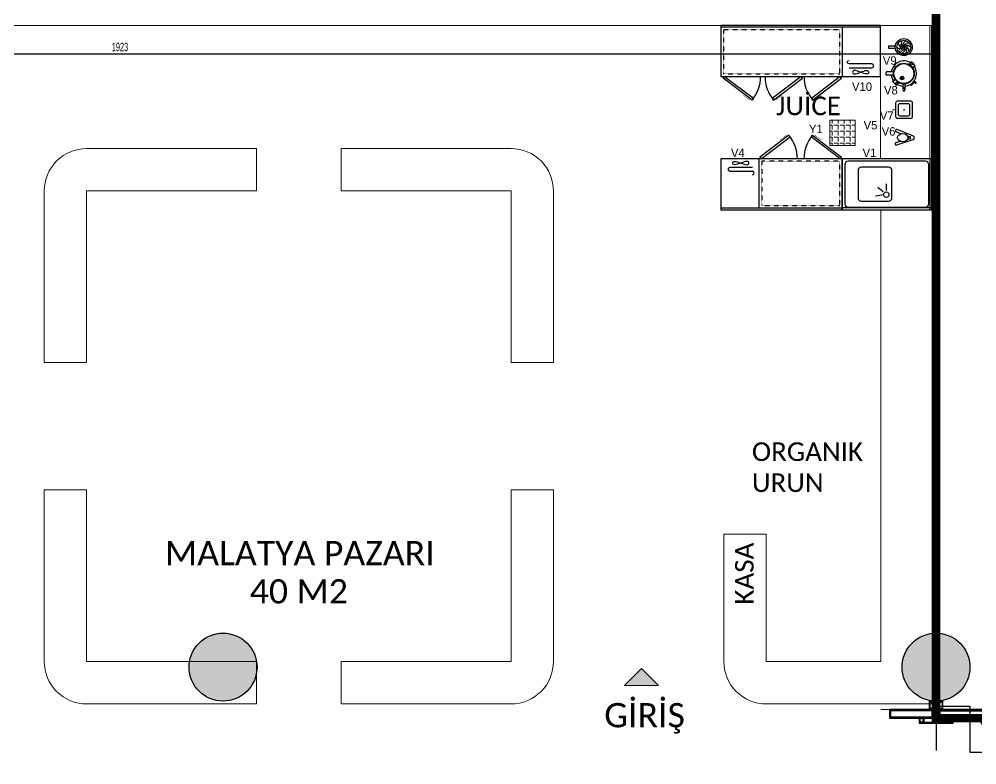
# Model space of a CAD drawing. Header units: centimetres. Extents: x -72470 to -43129, y -18750 to -16337.
# Drawn here: x -69830 to -68702, y -18067 to -17189 of the extents above; entities that cross this region are included whole.
import ezdxf

# ---------------------------------------------------------------- set-up
doc = ezdxf.new("R2010")
doc.units = ezdxf.units.CM
doc.header["$MEASUREMENT"] = 0
for name, pattern in [('CENTERX2', [4, 2.5, -0.5, 0.5, -0.5]), ('Dashed', [0.005644, 0.002822, -0.002822]), ('DUZ', [0]), ('HIDDEN', [9.525, 6.35, -3.175])]:
    doc.linetypes.add(name, pattern=pattern)
doc.layers.get('0').update_dxf_attribs({"linetype": 'DUZ', "lineweight": 0})
doc.layers.get('Defpoints').update_dxf_attribs({"lineweight": 0})
for name, color, linetype in [('002 Çizgi', 7, 'Continuous'), ('11-021_500-BLOK B-str_zemin_kat$0$2DKOLON', 4, 'Continuous'), ('11-021_500-BLOK B-str_zemin_kat$0$2DTARAMA1', 253, 'Continuous'), ('3XKO_0.10mm', 22, 'Continuous'), ('3XKO_DIMS_20', 6, 'Continuous'), ('3XKO_FINISH', 52, 'Continuous'), ('3XKO_GLASS', 161, 'Continuous'), ('3XKO_GRID', 253, 'CENTERX2'), ('3XKO_HATCH', 253, 'Continuous'), ('3XKO_METAL', 6, 'Continuous'), ('AREA_JLL', 242, 'Continuous'), ('S2000-002 Çizgi', 7, 'Continuous')]:
    doc.layers.add(name, color=color, linetype=linetype)
doc.layers.add('11-021_3001-BLOK_B_ZEMIN_KAT$0$2DALANNET', color=1, linetype='Continuous', plot=False)
doc.layers.add('M-OLCU-IC', color=155, linetype='Continuous', lineweight=0)
doc.layers.add('TEFRIS', color=30, linetype='Continuous', lineweight=9)
doc.styles.add('ARIAL', font='arial.ttf', dxfattribs={"width": 0.6})
doc.styles.get("Standard").update_dxf_attribs({"font": 'candara.ttf'})
doc.styles.add('TAKSİM', font='GOTHIC.TTF', dxfattribs={"height": 20})
doc.dimstyles.new('E_100', dxfattribs={"dimtxt": 10, "dimasz": 10, "dimexe": 5, "dimexo": 30, "dimgap": 3, "dimtad": 1, "dimtoh": 1, "dimdec": 0, "dimzin": 12, "dimdsep": 46, "dimtxsty": 'ARIAL', "dimblk": 'OBLIQUE', "dimcen": 5, "dimdle": 1, "dimclrt": 256, "dimadec": 0, "dimazin": 3, "dimtfac": 1, "dimtdec": 0, "dimtofl": 0, "dimtmove": 2, "dimatfit": 3, "dimldrblk": 'OBLIQUE', "dimfxl": 5, "dimtolj": 1, "dimtzin": 0, "dimarcsym": 0})

# ---------------------------------------------------------------- blocks, each defined once
blk = doc.blocks.new('alcipanel tavan pr')
at = {"layer": '3XKO_HATCH'}
h = blk.add_hatch(dxfattribs=at)
h.set_pattern_fill('STEEL', color=256, scale=0.001)
h.set_pattern_definition([(45, (-68.773278, -5.1160166), (-0.00224506403, 0.00224506403), []), (45, (-68.773278, -5.114429), (-0.00224506403, 0.00224506403), [])])
h.paths.add_polyline_path([(0.015, -0.04), (0.015, -0.045), (0.02, -0.045), (0.02, -0.005), (-0.02, -0.005), (-0.02, -0.045), (-0.015, -0.045), (-0.015, -0.04), (-0.01, -0.04), (-0.01, -0.05), (-0.025, -0.05), (-0.025, 0), (0.025, 0), (0.025, -0.05), (0.01, -0.05), (0.01, -0.04)])
at = {"layer": '3XKO_METAL'}
blk.add_lwpolyline([(0.015, -0.04), (0.015, -0.045), (0.02, -0.045), (0.02, -0.005), (-0.02, -0.005), (-0.02, -0.045), (-0.015, -0.045), (-0.015, -0.04), (-0.01, -0.04), (-0.01, -0.05), (-0.025, -0.05), (-0.025, 0), (0.025, 0), (0.025, -0.05), (0.01, -0.05), (0.01, -0.04)], close=True, dxfattribs=at)
blk = doc.blocks.new('bazaar cumba')
at = {"layer": '3XKO_HATCH'}
h = blk.add_hatch(dxfattribs=at)
h.set_pattern_fill('DOLMIT', color=256, scale=0.0017, angle=90)
h.set_pattern_definition([(90, (-3.15812, 0.36), (-0.010795, -2e-15), []), (135, (-3.15812, 0.36), (-0.02159, -0.02159), [0.015266, -0.030533])])
h.paths.add_polyline_path([(-3.188, 0.34), (-3.188, 0.382), (-3.168, 0.382), (-3.168, 0.398), (-3.188, 0.398), (-3.188, 0.44), (-3.128, 0.44), (-3.128, 0.398), (-3.148, 0.398), (-3.148, 0.382), (-3.128, 0.382), (-3.128, 0.34)])
h = blk.add_hatch(dxfattribs=at)
h.set_pattern_fill('DOLMIT', color=256, scale=0.0017, angle=90)
h.set_pattern_definition([(90, (-2.19188, 0.36), (-0.010795, -2e-15), []), (135, (-2.19188, 0.36), (-0.02159, -0.02159), [0.015266, -0.030533])])
h.paths.add_polyline_path([(-2.222, 0.34), (-2.222, 0.382), (-2.202, 0.382), (-2.202, 0.398), (-2.222, 0.398), (-2.222, 0.44), (-2.162, 0.44), (-2.162, 0.398), (-2.182, 0.398), (-2.182, 0.382), (-2.162, 0.382), (-2.162, 0.34)])
h = blk.add_hatch(dxfattribs=at)
h.set_pattern_fill('DOLMIT', color=256, scale=0.0017, angle=150)
h.set_pattern_definition([(150, (-3.550718, -0.048038), (-0.0053975, -0.0093487), []), (195, (-3.550718, -0.04804), (0.0079025, -0.0294925), [0.015266, -0.030533])])
h.paths.add_polyline_path([(-3.533, -0.058), (-3.62, -0.008), (-3.6, 0.027), (-3.564, 0.006), (-3.574, -0.012), (-3.56, -0.02), (-3.55, -0.002), (-3.513, -0.023)])
h = blk.add_hatch(dxfattribs=at)
h.set_pattern_fill('DOLMIT', color=256, scale=0.0017, angle=150)
h.set_pattern_definition([(150, (-4.097598, -0.048038), (-0.0053975, -0.009348744), []), (195, (-4.097598, -0.04804), (0.0079025, -0.02949247), [0.01526644, -0.03053287])])
h.paths.add_polyline_path([(-1.817, -0.058), (-1.73, -0.008), (-1.75, 0.027), (-1.786, 0.006), (-1.776, -0.012), (-1.79, -0.02), (-1.8, -0.002), (-1.837, -0.023)])
at = {"layer": '3XKO_0.10mm'}
for points in [[(-3.188, 0.34), (-3.188, 0.382), (-3.168, 0.382), (-3.168, 0.398), (-3.188, 0.398), (-3.188, 0.44), (-3.128, 0.44), (-3.128, 0.398), (-3.148, 0.398), (-3.148, 0.382), (-3.128, 0.382), (-3.128, 0.34)], [(-2.222, 0.34), (-2.222, 0.382), (-2.202, 0.382), (-2.202, 0.398), (-2.222, 0.398), (-2.222, 0.44), (-2.162, 0.44), (-2.162, 0.398), (-2.182, 0.398), (-2.182, 0.382), (-2.162, 0.382), (-2.162, 0.34)], [(-3.533, -0.058), (-3.62, -0.008), (-3.6, 0.027), (-3.564, 0.006), (-3.574, -0.012), (-3.56, -0.02), (-3.55, -0.002), (-3.513, -0.023)], [(-1.817, -0.058), (-1.73, -0.008), (-1.75, 0.027), (-1.786, 0.006), (-1.776, -0.012), (-1.79, -0.02), (-1.8, -0.002), (-1.837, -0.023)]]:
    blk.add_lwpolyline(points, close=True, dxfattribs=at)
at = {"layer": '3XKO_FINISH'}
blk.add_lwpolyline([(-4.15, -0.16), (-3.592, -0.16), (-3.361, 0.24, -0.267949), (-3.188, 0.34), (-2.162, 0.34, -0.267949), (-1.989, 0.24), (-1.758, -0.16), (-1.65, -0.16), (-1.65, -0.06), (-1.7, -0.06), (-1.902, 0.29, 0.267949), (-2.162, 0.44), (-3.188, 0.44, 0.267949), (-3.448, 0.29), (-3.65, -0.06), (-4.15, -0.06)], format="xyb", dxfattribs=at)
for points in [[(-4.2, 0), (-4, 0), (-4, -0.06), (-4.01, -0.06), (-4.01, -0.01), (-4.2, -0.01)], [(0, -0.01), (-0.19, -0.01), (-0.19, -0.06), (-0.2, -0.06), (-0.2, 0), (0, 0)], [(-4.15, -0.075), (-3.641, -0.075), (-3.607, -0.016)], [(-4.15, -0.145), (-3.601, -0.145), (-3.546, -0.051)], [(-1.804, -0.051), (-1.749, -0.145), (-1.665, -0.145), (-1.665, -0.075), (-1.709, -0.075), (-1.743, -0.016)], [(-0.05, -0.16), (-0.55, -0.16), (-0.55, -0.06), (-0.05, -0.06)], [(-0.05, -0.145), (-0.535, -0.145), (-0.535, -0.075), (-0.05, -0.075)]]:
    blk.add_lwpolyline(points, dxfattribs=at)
at = {"layer": '3XKO_GLASS', "linetype": 'HIDDEN'}
for p, q in [((0, -0.06), (-4.2, -0.06)), ((0, -0.16), (-4.2, -0.16))]:
    blk.add_line(p, q, dxfattribs=at)
at = {"layer": '3XKO_GLASS'}
for points in [[(-3.574, -0.012), (-3.567, -0.016), (-3.405, 0.265, -0.267949), (-3.188, 0.39), (-3.168, 0.39), (-3.168, 0.398), (-3.188, 0.398, 0.267949), (-3.412, 0.269)], [(-3.567, -0.016), (-3.56, -0.02), (-3.398, 0.261, -0.267949), (-3.188, 0.382), (-3.168, 0.382), (-3.168, 0.39), (-3.188, 0.39, 0.267949), (-3.405, 0.265)], [(-1.945, 0.265), (-1.783, -0.016), (-1.776, -0.012), (-1.938, 0.269, 0.267949), (-2.162, 0.398), (-2.182, 0.398), (-2.182, 0.39), (-2.162, 0.39, -0.267949)], [(-1.952, 0.261), (-1.79, -0.02), (-1.783, -0.016), (-1.945, 0.265, 0.267949), (-2.162, 0.39), (-2.182, 0.39), (-2.182, 0.382), (-2.162, 0.382, -0.267949)]]:
    blk.add_lwpolyline(points, format="xyb", close=True, dxfattribs=at)
for points in [[(-3.148, 0.39), (-2.202, 0.39), (-2.202, 0.398), (-3.148, 0.398)], [(-3.148, 0.382), (-2.202, 0.382), (-2.202, 0.39), (-3.148, 0.39)]]:
    blk.add_lwpolyline(points, close=True, dxfattribs=at)
blk.add_lwpolyline([(-0.55, -0.06), (-0.55, -1.16), (-0.575, -1.16), (-0.575, -0.06), (-0.55, -0.06)], dxfattribs=at)
blk.add_arc((-0.55, -0.06), 1.1, 180, 270, dxfattribs=at)
at = {"layer": '3XKO_GRID'}
for p, q in [((-4.2, -1.498), (-4.2, 0.321)), ((0, -1.498), (0, 0.321))]:
    blk.add_line(p, q, dxfattribs=at)
at = {"rotation": 180}
blk.add_blockref('alcipanel tavan pr', (-4.03, -0.06), dxfattribs=at)
at = {"xscale": -1, "rotation": 180}
blk.add_blockref('alcipanel tavan pr', (-0.17, -0.06), dxfattribs=at)
blk = doc.blocks.new('A$C356202D9')
at = {"layer": '002 Çizgi', "color": 7}
blk.add_line((0, 2), (188, 2), dxfattribs=at)
for points in [[(80, 87.8), (45.9, 62), (47.4, 60), (81.5, 85.8)], [(125.9, 87.8), (91.8, 62), (93.4, 60), (127.5, 85.8)], [(151.3, 87.7), (185.5, 62.1), (184, 60), (149.8, 85.6)], [(0, 60), (0, 0), (188, 0), (188, 60)], [(16.4, 57), (17.9, 56.8), (19.6, 56.3), (21.5, 55.7), (23.4, 55), (25.4, 54.2), (27.2, 53.6), (28.9, 53.1), (30.4, 53), (31.5, 53.1), (32.3, 53.6), (32.8, 54.2), (33, 55), (32.8, 55.7), (32.3, 56.3), (31.5, 56.8), (30.4, 57), (28.9, 56.8), (27.2, 56.3), (25.4, 55.7), (23.4, 55), (21.5, 54.2), (19.6, 53.6), (17.9, 53.1), (16.4, 53), (15.3, 53.1), (14.5, 53.6), (14, 54.2), (13.8, 55), (14, 55.7), (14.5, 56.3), (15.3, 56.8)]]:
    blk.add_lwpolyline(points, close=True, dxfattribs=at)
at = {"layer": '002 Çizgi', "color": 7, "const_width": 0.427}
for points in [[(77.7, 86.1), (76.7, 87.4), (71.1, 83.2), (69.6, 82.1)], [(123.7, 86.1), (122.7, 87.4), (117.1, 83.2), (115.6, 82.1)], [(153.6, 86), (154.6, 87.3), (160.2, 83.1), (161.7, 82)]]:
    blk.add_lwpolyline(points, dxfattribs=at)
at = {"layer": '002 Çizgi', "color": 7}
blk.add_lwpolyline([(45, 2), (45, 60)], dxfattribs=at)
at = {"layer": '002 Çizgi', "color": 7, "linetype": 'Dashed'}
blk.add_lwpolyline([(48, 5), (185, 5), (185, 57), (48, 57)], close=True, dxfattribs=at)
at = {"layer": '002 Çizgi', "color": 7}
for points in [[(37, 49.7), (10.3, 49.7, 1), (10.3, 45.3)], [(10.3, 45.3), (37, 45.3, -1), (37, 41)]]:
    blk.add_lwpolyline(points, format="xyb", dxfattribs=at)
for centre, start, end in [((47.4, 60), 0, 40.5092), ((93.4, 60), 0, 40.5092), ((184, 60), 139.755, 180)]:
    blk.add_arc(centre, 42.7, start, end, dxfattribs=at)
blk = doc.blocks.new('A$C0D0247C1')
at = {"layer": 'S2000-002 Çizgi'}
for points in [[(2, 0), (18, 0, 0.414214), (20, 2), (20, 18, 0.414214), (18, 20), (2, 20, 0.414214), (0, 18), (0, 2, 0.414214)], [(5, 3), (15, 3, 0.414214), (17, 5), (17, 15, 0.414214), (15, 17), (5, 17, 0.414214), (3, 15), (3, 5, 0.414214)]]:
    blk.add_lwpolyline(points, format="xyb", close=True, dxfattribs=at)
at = {"layer": 'S2000-002 Çizgi', "const_width": 1}
blk.add_lwpolyline([(9.5, 10.1, 1), (10.5, 10.1, 1)], format="xyb", close=True, dxfattribs=at)
blk.add_lwpolyline([(20, 10), (23.9, 10)], dxfattribs=at)
blk = doc.blocks.new('A$C2B7B2AEF')
at = {"layer": 'S2000-002 Çizgi'}
for p, q in [((7.9, 31.5), (5.1, 34.2)), ((8.5, 31.8), (5.6, 34.6)), ((23.4, 33.5), (25.1, 35.8)), ((24.4, 32.7), (26.1, 35)), ((26.1, 35.4), (25.6, 35.8)), ((1.5, 29.6), (1.2, 29.9)), ((2.5, 30.7), (1.5, 29.6)), ((4.4, 29.1), (3.4, 27.8)), ((4, 27.2), (3.4, 27.8)), ((25.7, 31.4), (26.7, 32.2)), ((27.6, 28.9), (28.7, 29.7)), ((25.3, 13.5), (26.3, 14.8)), ((25.6, 15.4), (26.3, 14.8)), ((27.1, 22.6), (33.7, 22.6)), ((27.1, 20), (33.7, 20)), ((27.2, 11.9), (28.1, 13)), ((28.1, 13), (28.5, 12.6)), ((12.9, 9.1), (12.9, 1.3)), ((14.2, 0), (15.5, 0)), ((16.8, 9.1), (16.8, 1.3)), ((21.2, 10.7), (24.1, 8)), ((21.8, 11.1), (24.6, 8.4))]:
    blk.add_line(p, q, dxfattribs=at)
for centre, radius in [((3.5, 30), 1.28), ((14.8, 21.3), 12.3), ((14.8, 21.3), 11.7), ((20, 19.2), 2.18), ((20, 19.2), 0.896), ((26.1, 12.6), 1.28)]:
    blk.add_circle(centre, radius, dxfattribs=at)
for centre, radius, start, end in [((14.8, 21.3), 16.2, 124.8183, 147.6606), ((14.8, 21.3), 14.9, 4.9348, 123.8208), ((25.4, 35.6), 0.32, 52.57, 142.57), ((25.9, 35.2), 0.32, 322.57, 52.57), ((14.8, 21.3), 14.9, 146.7276, 262.5863), ((14.8, 21.3), 16.2, 31.2104, 42.5747), ((14.8, 21.3), 16.2, 304.8183, 327.6606), ((14.8, 21.3), 14.9, 326.7276, 355.0652), ((32.3, 21.3), 0.64, 129.4184, 230.5816), ((34.2, 19), 3.62, 98.2247, 129.4184), ((34.2, 23.6), 3.62, 230.5816, 261.7753), ((33.2, 19), 3.62, 50.5816, 81.7753), ((33.2, 23.6), 3.62, 278.2247, 309.4184), ((35.1, 21.3), 0.64, 309.4184, 50.5816), ((14.2, 1.3), 1.28, 180, 270), ((15.5, 1.3), 1.28, 270, 0), ((14.8, 21.3), 14.9, 277.4137, 303.8208)]:
    blk.add_arc(centre, radius, start, end, dxfattribs=at)
blk = doc.blocks.new('A$C7D36761A')
at = {"layer": 'S2000-002 Çizgi'}
for points in [[(0, 20.5), (6.6, 1.2, 0.691141), (10.4, 1.1), (18.3, 20.3)], [(2.8, 21.4), (4.5, 16.8, 0.691141)]]:
    blk.add_lwpolyline(points, format="xyb", dxfattribs=at)
for points in [[(13.1, 15.7), (15.5, 21.4)], [(7.1, 7.7), (7.1, 4.4)], [(7.1, 4.4), (10.1, 4.4)], [(10.1, 7.7), (10.1, 4.4)]]:
    blk.add_lwpolyline(points, dxfattribs=at)
for centre, start, end in [((1.4, 21), 18.9768, 198.9768), ((16.9, 20.9), 337.5765, 157.5765)]:
    blk.add_arc(centre, 1.5, start, end, dxfattribs=at)
blk.add_ellipse((8.6, 13.6), major_axis=(0, -6.18), ratio=0.781319, dxfattribs=at)
blk = doc.blocks.new('A$C4AF1199D')
at = {"layer": 'S2000-002 Çizgi'}
for points in [[(5.4, 24.6), (5.8, 20)], [(10.2, 26.1), (7.8, 22.2)], [(14.9, 24.5), (10.7, 22.7)], [(2.3, 15.6), (6.8, 14.5)], [(2.4, 20.6), (5.4, 17.1)], [(5.2, 11.5), (9.5, 13.3)], [(6.3, 18), (13.8, 18)], [(12.6, 19.9), (7.1, 15.7)], [(7.7, 21), (12.4, 15.2)], [(10.2, 21.2), (10, 14.2)], [(10, 9.9), (12.4, 13.8)], [(17.8, 20.4), (13.4, 21.5)], [(14.8, 11.4), (14.4, 16)], [(17.8, 15.4), (14.8, 18.9)]]:
    blk.add_lwpolyline(points, dxfattribs=at)
blk.add_lwpolyline([(8.8, 0), (11.3, 0), (11.3, 8), (8.8, 8)], close=True, dxfattribs=at)
for radius in [10, 8.12, 3.75]:
    blk.add_circle((10, 18), radius, dxfattribs=at)
blk = doc.blocks.new('_OBLIQUE')
at = {"layer": 'M-OLCU-IC', "linetype": 'ByBlock'}
for p, q in [((-0.5, -0.5), (0.5, 0.5)), ((0, 0), (0, 0))]:
    blk.add_line(p, q, dxfattribs=at)
blk = doc.blocks.new('*D99')
at = {"color": 0, "linetype": 'Continuous', "lineweight": -2, "transparency": 16777216}
for p, q in [((-70672.8, -17226.7), (-70672.8, -17234.9)), ((-68749.8, -17226.7), (-68749.8, -17234.9)), ((-70673.8, -17229.9), (-68748.8, -17229.9))]:
    blk.add_line(p, q, dxfattribs=at)
at = {"layer": 'Defpoints', "color": 0, "linetype": 'Continuous', "transparency": 16777216}
for p in [(-70672.8, -17196.7), (-68749.8, -17196.7), (-68749.8, -17229.9)]:
    blk.add_point(p, dxfattribs=at)
at = {"color": 0, "linetype": 'Continuous', "lineweight": -2, "transparency": 16777216, "xscale": 10, "yscale": 10, "zscale": 10, "rotation": 180}
blk.add_blockref('_OBLIQUE', (-70672.8, -17229.9), dxfattribs=at)
at = {"color": 0, "linetype": 'Continuous', "lineweight": -2, "transparency": 16777216, "xscale": 10, "yscale": 10, "zscale": 10}
blk.add_blockref('_OBLIQUE', (-68749.8, -17229.9), dxfattribs=at)
at = {"linetype": 'Continuous', "transparency": 16777216, "insert": (-69711.3, -17221.8), "char_height": 10, "attachment_point": 5, "style": 'ARIAL'}
blk.add_mtext('\\A1;1923', dxfattribs=at)
blk = doc.blocks.new('143-60')
at = {"layer": '002 Çizgi', "color": 7}
for p, q in [((19.6, -102.3), (19.6, 40.7)), ((-28, -65.3), (-28, -91.9)), ((-23.7, -91.9), (-23.7, -65.3)), ((-35.2, -70.7), (-35.3, -71.9)), ((-35.3, -71.9), (-35.2, -73.3)), ((-34.7, -69.9), (-35.2, -70.7)), ((-35.2, -73.3), (-34.7, -75.1)), ((-34.1, -69.4), (-34.7, -69.9)), ((-34.7, -75.1), (-34.1, -76.9)), ((-33.3, -69.3), (-34.1, -69.4)), ((-34.1, -76.9), (-33.3, -78.9)), ((-34.1, -80.8), (-33.3, -78.9)), ((-32.6, -69.4), (-33.3, -69.3)), ((-33.3, -78.9), (-32.6, -76.9)), ((-33.3, -78.9), (-32.6, -80.8)), ((-32, -69.9), (-32.6, -69.4)), ((-32.6, -76.9), (-32, -75.1)), ((-31.5, -70.7), (-32, -69.9)), ((-32, -75.1), (-31.5, -73.3)), ((-31.3, -71.9), (-31.5, -70.7)), ((-31.5, -73.3), (-31.3, -71.9)), ((-35.3, -85.8), (-35.2, -84.4)), ((-35.2, -87), (-35.3, -85.8)), ((-35.2, -84.4), (-34.7, -82.7)), ((-34.7, -87.8), (-35.2, -87)), ((-34.7, -82.7), (-34.1, -80.8)), ((-34.1, -88.3), (-34.7, -87.8)), ((-33.3, -88.4), (-34.1, -88.3)), ((-32.6, -88.3), (-33.3, -88.4)), ((-32.6, -80.8), (-32, -82.7)), ((-32, -87.8), (-32.6, -88.3)), ((-32, -82.7), (-31.5, -84.4)), ((-31.5, -87), (-32, -87.8)), ((-31.5, -84.4), (-31.3, -85.8)), ((-31.3, -85.8), (-31.5, -87))]:
    blk.add_line(p, q, dxfattribs=at)
for points in [[(-66.2, 5.5), (-40.4, 39.6), (-38.4, 38.1), (-64.1, 4)], [(-38.4, -102.3), (21.6, -102.3), (21.6, 40.7), (-38.4, 40.7)], [(-66.2, -22.3), (-40.4, -56.4), (-38.4, -54.9), (-64.1, -20.8)]]:
    blk.add_lwpolyline(points, close=True, dxfattribs=at)
at = {"layer": '002 Çizgi', "color": 7, "linetype": 'Dashed'}
blk.add_lwpolyline([(16.6, -54.3), (16.6, 37.7), (-35.4, 37.7), (-35.4, -54.3)], close=True, dxfattribs=at)
at = {"layer": '002 Çizgi', "color": 7, "const_width": 0.427}
for points in [[(-64.5, 7.8), (-65.8, 8.8), (-61.5, 14.4), (-60.5, 15.8)], [(-64.5, -24.6), (-65.8, -25.6), (-61.5, -31.2), (-60.5, -32.6)]]:
    blk.add_lwpolyline(points, dxfattribs=at)
at = {"layer": '002 Çizgi', "color": 7}
blk.add_lwpolyline([(19.6, -57.3), (-38.4, -57.3)], dxfattribs=at)
for centre, radius, start, end in [((-38.4, 38.1), 42.7, 229.4908, 270), ((-38.4, -54.9), 42.7, 90, 130.5092), ((-21.5, -65.3), 2.17, 0, 180), ((-25.9, -91.9), 2.17, 180, 0)]:
    blk.add_arc(centre, radius, start, end, dxfattribs=at)

msp = doc.modelspace()

# ---------------------------------------------------------------- hatches: boundary and pattern name
at = {"layer": '11-021_500-BLOK B-str_zemin_kat$0$2DTARAMA1'}
h = msp.add_hatch(dxfattribs=at)
h.set_pattern_fill('ANSI33', color=256, scale=100)
h.set_pattern_definition([(45, (-428811.097, -192582.577), (-17.6776695, 17.6776695), []), (45, (-428793.42, -192582.577), (-17.6776695, 17.6776695), [12.5, -6.25])])
edge = h.paths.add_edge_path()
edge.add_arc((-68749.8, -17111.8), 40, 0, 360)
edge = h.paths.add_edge_path()
edge.add_arc((-69589.8, -17111.8), 40, 0, 360)
edge = h.paths.add_edge_path()
edge.add_arc((-70429.8, -17111.8), 40, 0, 360)
edge = h.paths.add_edge_path()
edge.add_arc((-71269.8, -17111.8), 40, 0, 360)
h.paths.add_polyline_path([(-70137.3, -16946.1), (-69963.5, -16946.1), (-69963.5, -16900.2), (-70137.3, -16900.2)], flags=9)
h.paths.add_polyline_path([(-69284.1, -16946.2), (-69110.3, -16946.2), (-69110.3, -16900.2), (-69284.1, -16900.2)], flags=9)
h.paths.add_polyline_path([(-70977.3, -16946.2), (-70822.2, -16946.2), (-70822.2, -16900.2), (-70977.3, -16900.2)], flags=9)
edge = h.paths.add_edge_path()
edge.add_arc((-72109.8, -17111.8), 40, 0, 360)
edge = h.paths.add_edge_path()
edge.add_arc((-70429.8, -17951.8), 40, 0, 360)
edge = h.paths.add_edge_path()
edge.add_arc((-69589.8, -17951.8), 40, 0, 360)
edge = h.paths.add_edge_path()
edge.add_arc((-68749.8, -17951.8), 40, 0, 360)
at = {"layer": 'TEFRIS', "linetype": 'Continuous'}
h = msp.add_hatch(dxfattribs=at)
h.set_pattern_fill('ANGLE', color=0, angle=-180)
h.set_pattern_definition([(180, (-60531.899, -20059.0055), (-1e-12, -6.985), [5.08, -1.905]), (270, (-60531.899, -20059.0055), (6.985, -1e-12), [5.08, -1.905])])
h.paths.add_polyline_path([(-68845.1, -17307.9), (-68875.1, -17307.9), (-68875.1, -17337.9), (-68845.1, -17337.9)])
h = msp.add_hatch(color=0, dxfattribs=at)
h.dxf.hatch_style = 1
h.set_gradient(color1=(255, 0, 0), color2=(255, 255, 0), tint=1)
h.paths.add_polyline_path([(-69096.7, -17953.3), (-69116.7, -17973.3), (-69076.7, -17973.3)])

# ---------------------------------------------------------------- linework, layer by layer
at = {"layer": '11-021_3001-BLOK_B_ZEMIN_KAT$0$2DALANNET'}
msp.add_lwpolyline([(-68709.8, -17997.9), (-68709.8, -18051.8), (-68329.8, -18051.8), (-68329.8, -16661.8), (-68749.8, -16661.8), (-68749.8, -17997.9)], close=True, dxfattribs=at)
at = {"layer": '11-021_500-BLOK B-str_zemin_kat$0$2DKOLON', "linetype": 'Continuous'}
for centre in [(-69589.8, -17951.8), (-68749.8, -17951.8)]:
    msp.add_circle(centre, 40, dxfattribs=at)
at = {"layer": '3XKO_FINISH'}
for points in [[(-68754.8, -18001.8), (-68804.8, -18001.8), (-68804.8, -18011.8), (-68754.8, -18011.8)], [(-68754.8, -18003.3), (-68803.3, -18003.3), (-68803.3, -18010.3), (-68754.8, -18010.3)], [(-68749.8, -18016.8), (-68768.8, -18016.8), (-68768.8, -18011.8), (-68769.8, -18011.8), (-68769.8, -18017.8), (-68749.8, -18017.8)]]:
    msp.add_lwpolyline(points, dxfattribs=at)
at = {"layer": '3XKO_GRID'}
msp.add_line((-68749.8, -17868), (-68749.8, -18049.9), dxfattribs=at)
at = {"layer": '3XKO_METAL'}
for points in [[(-68757.3, -17991.8), (-68742.3, -17991.8), (-68742.3, -18001.8), (-68757.3, -18001.8)], [(-68742.7, -18001.4), (-68756.9, -18001.4), (-68756.9, -17992.2), (-68742.7, -17992.2)], [(-68754.8, -18011.8), (-68744.8, -18011.8), (-68744.8, -18001.8), (-68754.8, -18001.8)], [(-68745.6, -18002.6), (-68754, -18002.6), (-68754, -18011), (-68745.6, -18011)]]:
    msp.add_lwpolyline(points, close=True, dxfattribs=at)
for points in [[(-68756.9, -17992.2), (-68742.7, -18001.4)], [(-68742.7, -17992.2), (-68756.9, -18001.4)]]:
    msp.add_lwpolyline(points, dxfattribs=at)
at = {"layer": 'AREA_JLL', "color": 7, "const_width": 10}
msp.add_lwpolyline([(-68749.8, -16661.8), (-68337.3, -16661.8), (-68329.8, -16661.8), (-68329.8, -18011.8), (-68499.8, -18011.8), (-68520, -18046.8, -0.267949), (-68545.9, -18061.8), (-68648.6, -18061.8, -0.26795), (-68674.6, -18046.8), (-68694.8, -18011.8), (-68749.8, -18011.8)], format="xyb", close=True, dxfattribs=at)
at = {"layer": 'S2000-002 Çizgi'}
for p, q in [((-68812.1, -17392.3), (-68818.2, -17387.3)), ((-68808.2, -17390.6), (-68808.2, -17382.7)), ((-68813.4, -17396.1), (-68821.2, -17397.2))]:
    msp.add_line(p, q, dxfattribs=at)
for points in [[(-68755.2, -17353.3), (-68860.2, -17353.3), (-68860.2, -17413.3), (-68755.2, -17413.3)], [(-68755.2, -17411.3), (-68860.2, -17411.3), (-68860.2, -17413.3), (-68755.2, -17413.3)]]:
    msp.add_lwpolyline(points, close=True, dxfattribs=at)
for points in [[(-68762.2, -17356.3), (-68853.2, -17356.3, 0.414214), (-68857.2, -17360.3), (-68857.2, -17406.3, 0.414214), (-68853.2, -17410.3), (-68762.2, -17410.3, 0.414214), (-68758.2, -17406.3), (-68758.2, -17360.3, 0.414214)], [(-68805.7, -17363.3), (-68837.7, -17363.3, 0.414214), (-68841.7, -17367.3), (-68841.7, -17399.3, 0.414214), (-68837.7, -17403.3), (-68805.7, -17403.3, 0.414214), (-68801.7, -17399.3), (-68801.7, -17367.3, 0.414214)]]:
    msp.add_lwpolyline(points, format="xyb", close=True, dxfattribs=at)
msp.add_circle((-68808.4, -17395.6), 3.19, dxfattribs=at)
at = {"layer": 'TEFRIS', "color": 0, "linetype": 'Continuous'}
for p, q in [((-68754.8, -17196.5), (-70007.5, -17196.6)), ((-68754.8, -17246.5), (-68754.8, -17246.5)), ((-69550.5, -17391.3), (-69550.5, -17341.3)), ((-69450.5, -17391.3), (-69450.5, -17341.3)), ((-68814.8, -17413.3), (-68814.8, -17945.1)), ((-69750.5, -17593.2), (-69800.5, -17593.2)), ((-69250.5, -17593.2), (-69200.5, -17593.2)), ((-69750.5, -17743.2), (-69800.5, -17743.2)), ((-69250.5, -17743.2), (-69200.5, -17743.2)), ((-68949.8, -17795.1), (-68999.8, -17795.1)), ((-68949.8, -17795.1), (-68949.8, -17945.1)), ((-69550.5, -17945.1), (-69550.5, -17995.1)), ((-69450.5, -17945.1), (-69450.5, -17995.1)), ((-68949.8, -17945.1), (-68814.8, -17945.1)), ((-68749.8, -17945.1), (-68749.8, -17995.1)), ((-68754.8, -18001.8), (-68814.8, -18001.8))]:
    msp.add_line(p, q, dxfattribs=at)
for points in [[(-68755.2, -17353.3), (-68815.2, -17353.3), (-68815.2, -17196.5), (-68755.2, -17196.5)], [(-68757.2, -17196.5), (-68755.2, -17196.5), (-68755.2, -17353.3), (-68757.2, -17353.3)], [(-68845.1, -17307.9), (-68875.1, -17307.9), (-68875.1, -17337.9), (-68845.1, -17337.9)], [(-68757.2, -17353.3), (-68755.2, -17353.3), (-68755.2, -17413.3), (-68757.2, -17413.3)], [(-69096.7, -17953.3), (-69116.7, -17973.3), (-69076.7, -17973.3)]]:
    msp.add_lwpolyline(points, close=True, dxfattribs=at)
for points in [[(-69800.5, -17593.2), (-69800.5, -17391.3, -0.414214), (-69750.5, -17341.3), (-69550.5, -17341.3)], [(-69450.5, -17341.3), (-69250.5, -17341.3, -0.414214), (-69200.5, -17391.3), (-69200.5, -17593.2)], [(-69550.5, -17995.1), (-69750.5, -17995.1, -0.414214), (-69800.5, -17945.1), (-69800.5, -17743.2)], [(-69200.5, -17743.2), (-69200.5, -17945.1, -0.414214), (-69250.5, -17995.1), (-69450.5, -17995.1)], [(-68999.8, -17795.1), (-68999.8, -17945.1, 0.414214), (-68949.8, -17995.1), (-68749.8, -17995.1)]]:
    msp.add_lwpolyline(points, format="xyb", dxfattribs=at)
for points in [[(-69750.5, -17593.2), (-69750.5, -17391.3), (-69550.5, -17391.3)], [(-69450.5, -17391.3), (-69250.5, -17391.3), (-69250.5, -17593.2)], [(-69550.5, -17945.1), (-69750.5, -17945.1), (-69750.5, -17743.2)], [(-69250.5, -17743.2), (-69250.5, -17945.1), (-69450.5, -17945.1)], [(-69116.7, -17973.3), (-69076.7, -17973.3), (-69096.7, -17953.3)], [(-69116.7, -17973.3), (-69096.7, -17953.3)]]:
    msp.add_lwpolyline(points, dxfattribs=at)

# ---------------------------------------------------------------- block references
at = {"xscale": 100, "yscale": 100, "zscale": 100}
msp.add_blockref('alcipanel tavan pr', (-68766.8, -18011.8), dxfattribs=at)
at = {"layer": '3XKO_DIMS_20', "xscale": -100, "yscale": 100, "zscale": 100, "rotation": 180}
msp.add_blockref('bazaar cumba', (-68329.8, -18017.8), dxfattribs=at)
at = {"layer": 'S2000-002 Çizgi'}
for name, p, rotation in [('A$C4AF1199D', (-68805.8, -17211.9), 270), ('A$C2B7B2AEF', (-68809, -17238.3), 270), ('A$C0D0247C1', (-68777.5, -17285.7), 180), ('A$C7D36761A', (-68775.4, -17337.1), 89.99999999999999), ('143-60', (-68900.9, -17391.7), 270)]:
    msp.add_blockref(name, p, dxfattribs=dict(at, rotation=rotation))
at = {"layer": 'TEFRIS', "color": 0, "linetype": 'Continuous', "rotation": 180}
msp.add_blockref('A$C356202D9', (-68815.2, -17196.5), dxfattribs=at)

# ---------------------------------------------------------------- texts
at = {"style": 'TAKSİM'}
for s, p in [('V9', (-68812.5, -17242.7, 0)), ('V10', (-68848.8, -17273.4, 0)), ('V8', (-68811.1, -17277.6, 0)), ('V7', (-68815.9, -17307.5, 0)), ('Y1', (-68899.5, -17323.2, 0)), ('V5', (-68835.1, -17318.8, 0)), ('V6', (-68813.8, -17326.1, 0)), ('V4', (-68991.4, -17351.3, 0)), ('V1', (-68836.3, -17351.3, 0))]:
    msp.add_text(s, height=9.9, dxfattribs=at).set_placement(p)
at = {"layer": 'TEFRIS', "color": 0, "linetype": 'Continuous'}
for s, width, insert, char_height, attachment_point in [('JUİCE', 129, (-68938.1, -17302.3), 21.91, 7), ('ORGANIK URUN  ', 129, (-68966.7, -17687.2), 21.91, 1), ('MALATYA PAZARI ', 559, (-69658.3, -17803.3), 28.529, 1), ('40 M2  ', 194, (-69558.3, -17848.3), 28.53, 1), ('GİRİŞ ', 559, (-69140.7, -17994.1), 28.53, 1)]:
    msp.add_mtext_dynamic_manual_height_columns(s, width=width, gutter_width=570.6, heights=[0], dxfattribs=dict(at, insert=insert, char_height=char_height, attachment_point=attachment_point))
at = {"layer": 'TEFRIS', "color": 0, "linetype": 'Continuous', "insert": (-68986.6, -17878.2, -20.6), "char_height": 21.91, "attachment_point": 1, "rotation": 90}
msp.add_mtext_dynamic_manual_height_columns('KASA    ', width=129, gutter_width=570.6, heights=[0], dxfattribs=at)

# ---------------------------------------------------------------- dimensions: what is measured, and where the dimension line sits
at = {"color": 0, "linetype": 'Continuous'}
dim = msp.add_linear_dim(base=(-68749.8, -17229.9), p1=(-70672.8, -17196.7), p2=(-68749.8, -17196.7), dimstyle='E_100', dxfattribs=at)
dim.commit()
dim.dimension.update_dxf_attribs({"geometry": '*D99', "text_midpoint": (-69711.3, -17221.8)})

doc.saveas('drawing.dxf')
